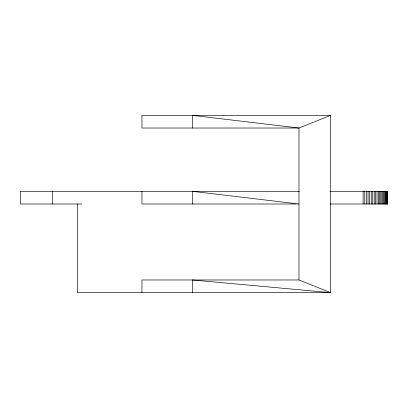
<?xml version="1.0" encoding="UTF-8"?>
<svg xmlns="http://www.w3.org/2000/svg" width="408" height="408" viewBox="0 0 408 408"><rect width="100%" height="100%" fill="white"/><g stroke="black" fill="none" stroke-linecap="round" stroke-linejoin="round"><path stroke-width="0.61" d="M330.633 115.362L298.977 128.025L141.948 128.025L141.948 115.362L330.633 115.362L330.633 292.638L77.382 292.638L77.382 204M299.37 191.337L20.4 191.337L20.4 204L81.697 204M330.057 191.337L387.6 191.337L387.6 204L330.057 204M192.392 292.638L192.392 279.975L330.633 292.638L298.977 279.975L141.948 279.975L141.948 292.638M387.493 191.337L387.493 204M387.274 191.337L387.274 204M386.952 191.337L386.952 204M386.524 191.337L386.524 204M385.988 191.337L385.988 204M385.356 191.337L385.356 204M384.622 191.337L384.622 204M383.795 191.337L383.795 204M382.872 191.337L382.872 204M381.863 191.337L381.863 204M380.771 191.337L380.771 204M379.598 191.337L379.598 204M378.354 191.337L378.354 204M377.038 191.337L377.038 204M375.661 191.337L375.661 204M374.228 191.337L374.228 204M372.739 191.337L372.739 204M371.209 191.337L371.209 204M369.638 191.337L369.638 204M368.041 191.337L368.041 204M366.415 191.337L366.415 204M364.772 191.337L364.772 204M363.115 191.337L363.115 204M298.977 279.975L298.977 128.025L192.392 115.362L192.392 128.025M192.392 204L192.392 191.337L298.977 204L141.948 204L141.948 191.337M52.28 191.337L52.28 204"/></g></svg>
